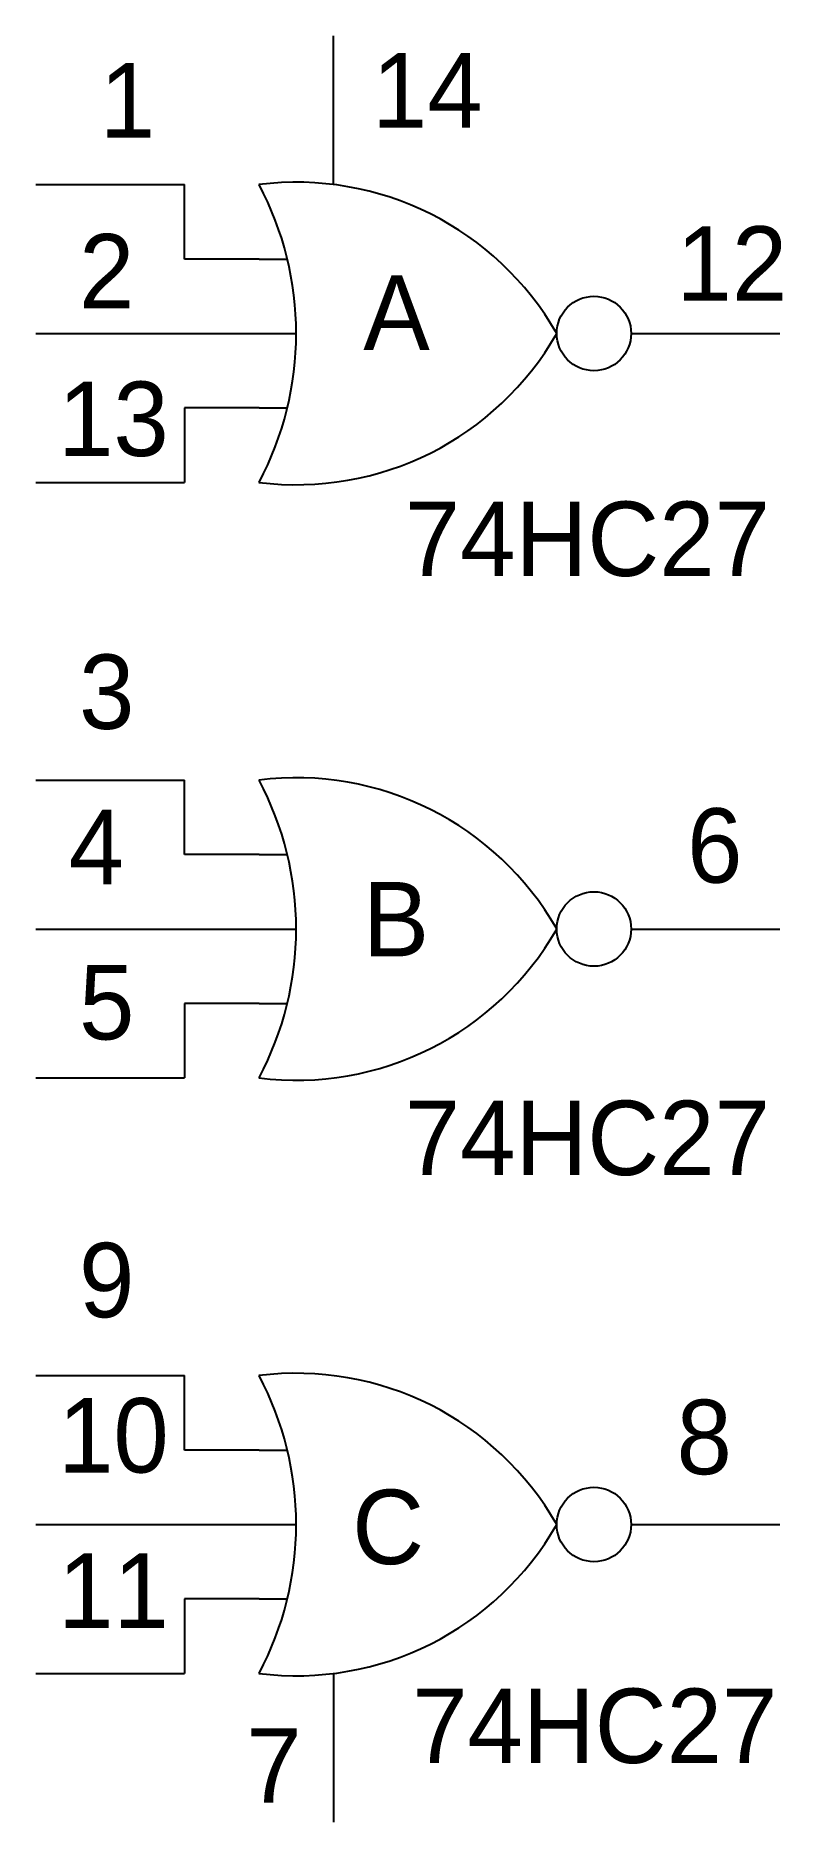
# Model space of a CAD drawing. Extents: x 1.15 to 1.65, y 12.85 to 14.05.
import ezdxf

# ---------------------------------------------------------------- set-up
doc = ezdxf.new("R2010")
doc.units = 0
doc.header["$MEASUREMENT"] = 0
doc.layers.get('0').update_dxf_attribs({"linetype": 'CONTINUOUS'})

msp = doc.modelspace()

# ---------------------------------------------------------------- linework, layer by layer
for p, q in [((1.35, 13.95), (1.35, 14.05)), ((1.15, 13.95), (1.25, 13.95)), ((1.25, 13.9), (1.25, 13.95)), ((1.3, 13.9), (1.25, 13.9)), ((1.3, 13.9), (1.319, 13.9)), ((1.15, 13.85), (1.25, 13.85)), ((1.25, 13.85), (1.3, 13.85)), ((1.3, 13.85), (1.325, 13.85)), ((1.55, 13.85), (1.65, 13.85)), ((1.3, 13.8), (1.25, 13.8)), ((1.25, 13.8), (1.25, 13.75)), ((1.3, 13.8), (1.3189, 13.8)), ((1.15, 13.75), (1.25, 13.75)), ((1.15, 13.55), (1.25, 13.55)), ((1.25, 13.5), (1.25, 13.55)), ((1.3, 13.5), (1.25, 13.5)), ((1.3, 13.5), (1.319, 13.5)), ((1.15, 13.45), (1.25, 13.45)), ((1.25, 13.45), (1.3, 13.45)), ((1.3, 13.45), (1.325, 13.45)), ((1.55, 13.45), (1.65, 13.45)), ((1.25, 13.4), (1.25, 13.35)), ((1.3, 13.4), (1.25, 13.4)), ((1.3, 13.4), (1.3189, 13.4)), ((1.15, 13.35), (1.25, 13.35)), ((1.15, 13.15), (1.25, 13.15)), ((1.25, 13.1), (1.25, 13.15)), ((1.3, 13.1), (1.25, 13.1)), ((1.3, 13.1), (1.319, 13.1)), ((1.15, 13.05), (1.25, 13.05)), ((1.25, 13.05), (1.3, 13.05)), ((1.3, 13.05), (1.325, 13.05)), ((1.55, 13.05), (1.65, 13.05)), ((1.25, 13), (1.25, 12.95)), ((1.3, 13), (1.25, 13)), ((1.3, 13), (1.3189, 13)), ((1.15, 12.95), (1.25, 12.95)), ((1.35, 12.95), (1.35, 12.85))]:
    msp.add_line(p, q)
for centre in [(1.525, 13.85), (1.525, 13.45), (1.525, 13.05)]:
    msp.add_circle(centre, 0.025)
for centre, radius, start, end in [((1.325, 13.75), 0.2016, 29.7449, 97.125), ((1.1125, 13.85), 0.2125, 331.9275, 28.0725), ((1.325, 13.95), 0.2016, 262.875, 330.2551), ((1.325, 13.35), 0.2016, 29.7449, 97.125), ((1.1125, 13.45), 0.2125, 331.9275, 28.0725), ((1.325, 13.55), 0.2016, 262.875, 330.2551), ((1.325, 12.95), 0.2016, 29.7449, 97.125), ((1.1125, 13.05), 0.2125, 331.9275, 28.0725), ((1.325, 13.15), 0.2016, 262.875, 330.2551)]:
    msp.add_arc(centre, radius, start, end)

# ---------------------------------------------------------------- texts
for s, p in [('1', (1.1931, 13.9816)), ('14', (1.3759, 13.9883)), ('12', (1.5805, 13.872)), ('2', (1.1791, 13.8668)), ('A', (1.3701, 13.839)), ('13', (1.165, 13.7677)), ('74HC27', (1.3979, 13.6871)), ('3', (1.1791, 13.5844)), ('4', (1.1721, 13.4801)), ('6', (1.5876, 13.4811)), ('B', (1.3697, 13.4316)), ('5', (1.1791, 13.3758)), ('74HC27', (1.3979, 13.2847)), ('9', (1.1791, 13.1892)), ('10', (1.165, 13.0849)), ('8', (1.5805, 13.0838)), ('C', (1.3626, 13.0234)), ('11', (1.165, 12.9806)), ('74HC27', (1.4029, 12.8898)), ('7', (1.2915, 12.8632))]:
    msp.add_text(s, height=0.05).set_placement(p)

doc.saveas('drawing.dxf')
